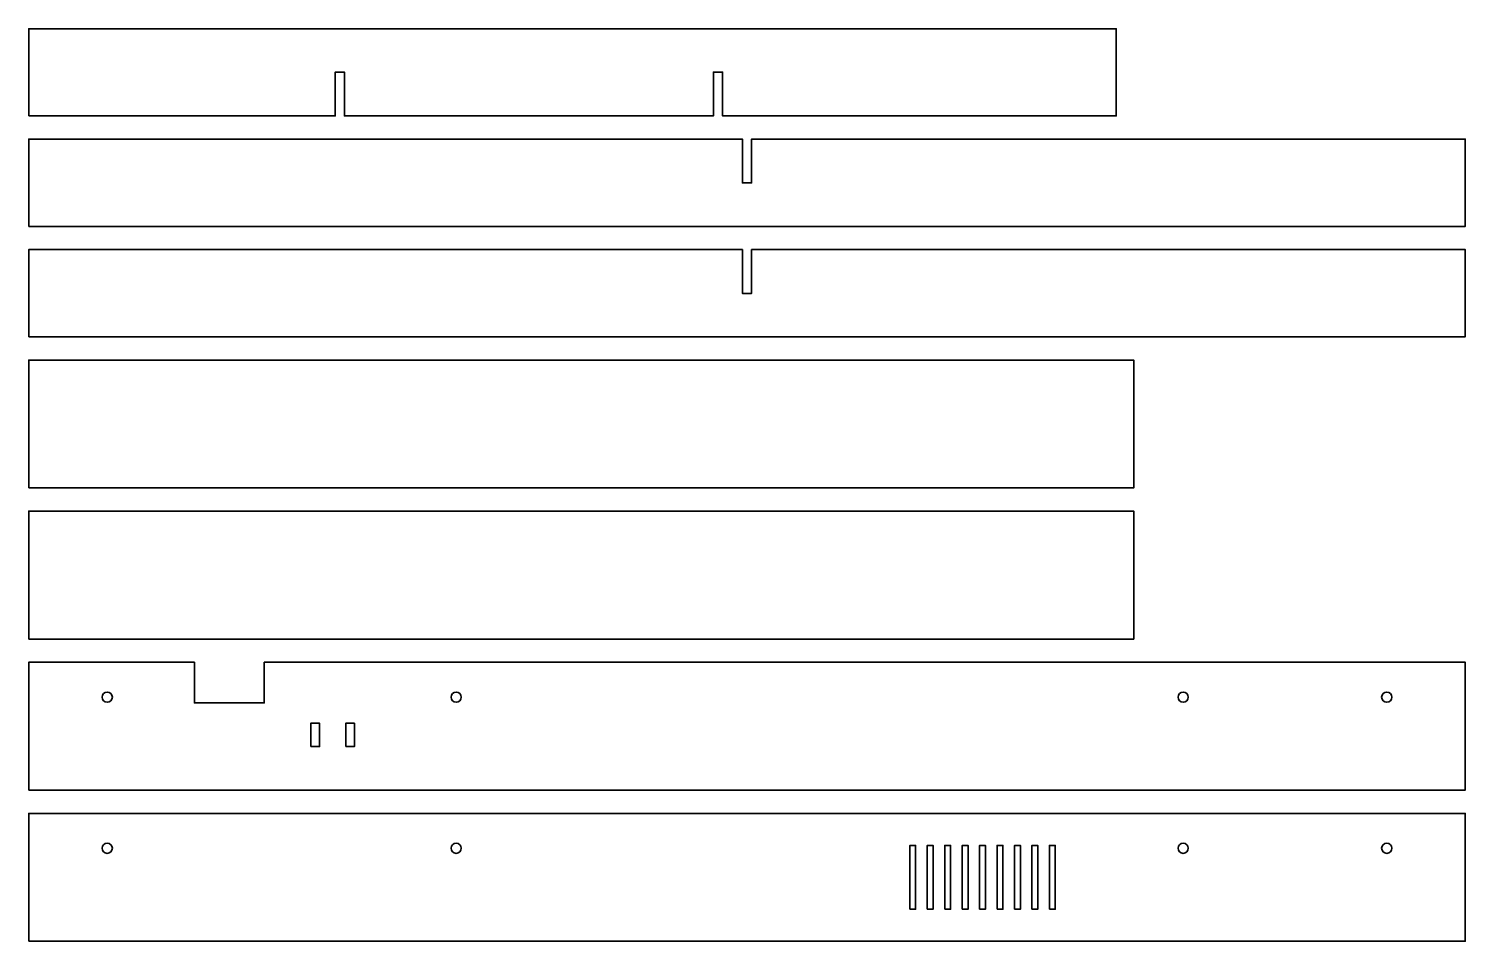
# Model space of a CAD drawing. Header units: millimetres. Extents: x 20 to 514, y 20 to 334.
import ezdxf

# ---------------------------------------------------------------- set-up
doc = ezdxf.new("R2010")
doc.units = ezdxf.units.MM
doc.layers.add('CORTE', color=7, linetype='CONTINUOUS', lineweight=35)

msp = doc.modelspace()

# ---------------------------------------------------------------- linework, layer by layer
at = {"layer": 'CORTE', "color": 7}
for points in [[(20, 304), (125.425, 304), (125.425, 319.075), (128.575, 319.075), (128.575, 304), (255.425, 304), (255.425, 319.075), (258.575, 319.075), (258.575, 304), (394, 304), (394, 334), (20, 334)], [(20, 266), (514, 266), (514, 296), (268.575, 296), (268.575, 280.925), (265.425, 280.925), (265.425, 296), (20, 296)], [(20, 228), (514, 228), (514, 258), (268.575, 258), (268.575, 242.925), (265.425, 242.925), (265.425, 258), (20, 258)], [(20, 176), (400, 176), (400, 220), (20, 220)], [(20, 124), (400, 124), (400, 168), (20, 168)], [(20, 72), (514, 72), (514, 116), (101, 116), (101, 102), (77, 102), (77, 116), (20, 116)], [(117, 87), (120, 87), (120, 95), (117, 95)], [(129, 87), (132, 87), (132, 95), (129, 95)], [(20, 20), (514, 20), (514, 64), (20, 64)], [(323, 31), (325, 31), (325, 53), (323, 53)], [(329, 31), (331, 31), (331, 53), (329, 53)], [(335, 31), (337, 31), (337, 53), (335, 53)], [(341, 31), (343, 31), (343, 53), (341, 53)], [(347, 31), (349, 31), (349, 53), (347, 53)], [(353, 31), (355, 31), (355, 53), (353, 53)], [(359, 31), (361, 31), (361, 53), (359, 53)], [(365, 31), (367, 31), (367, 53), (365, 53)], [(371, 31), (373, 31), (373, 53), (371, 53)]]:
    msp.add_lwpolyline(points, close=True, dxfattribs=at)
for centre in [(47, 104), (167, 104), (417, 104), (487, 104), (47, 52), (167, 52), (417, 52), (487, 52)]:
    msp.add_circle(centre, 1.75, dxfattribs=at)

doc.saveas('drawing.dxf')
